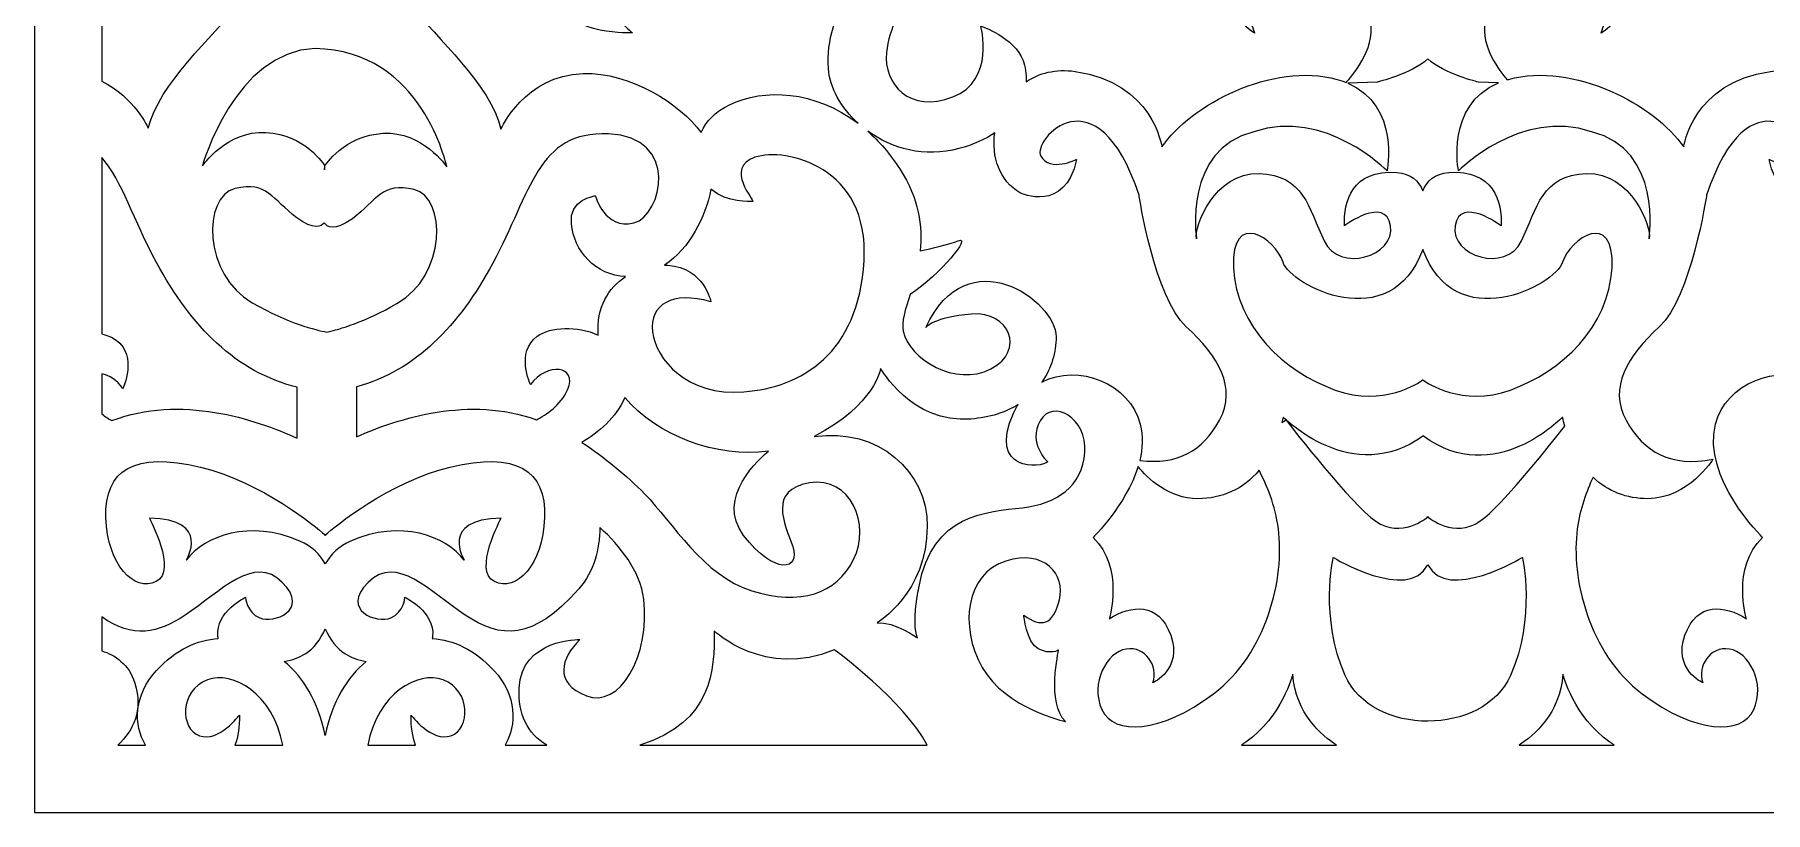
# Model space of a CAD drawing. Header units: centimetres. Extents: x 11.9 to 35.9, y -12.9 to 10.3.
# Drawn here: x 11.9 to 18.74, y -12.94 to -9.87 of the extents above; entities that cross this region are included whole.
import ezdxf

# ---------------------------------------------------------------- set-up
doc = ezdxf.new("R2010")
doc.units = ezdxf.units.CM
doc.header["$MEASUREMENT"] = 0
doc.layers.add('layer 1', color=7, linetype='Continuous')

msp = doc.modelspace()

# ---------------------------------------------------------------- linework, layer by layer
at = {"layer": 'layer 1', "color": 242, "lineweight": 9}
for points, knots in [([(11.89757, 10.312), (11.89757, 10.312), (23.25708, 10.312), (23.25708, 10.312), (23.25708, 10.312), (23.25708, 10.312), (23.25708, -12.93846), (23.25708, -12.93846), (23.25708, -12.93846), (23.25708, -12.93846), (11.89757, -12.93846), (11.89757, -12.93846), (11.89757, -12.93846), (11.89757, -12.93846), (11.89757, 10.312), (11.89757, 10.312)], [0, 0, 0, 0, 0.2, 0.2, 0.2, 0.2, 0.4, 0.4, 0.4, 0.4, 0.6, 0.6, 0.6, 0.6, 1, 1, 1, 1]), ([(12.16329, -10.05001), (12.16329, -10.05001), (12.16329, -9.02921), (12.16329, -9.02921), (12.16329, -9.02921), (12.22733, -9.03766), (12.27875, -8.99304), (12.31296, -8.93254), (12.31296, -8.93254), (12.32061, -8.95996), (12.36172, -9.07146), (12.53703, -9.12888), (12.53703, -9.12888), (12.72886, -9.19166), (12.98832, -9.06254), (13.0463, -8.77359), (13.0463, -8.77359), (13.10427, -9.06254), (13.36379, -9.19166), (13.55556, -9.12888), (13.55556, -9.12888), (13.72142, -9.07456), (13.76724, -8.97185), (13.77815, -8.93769), (13.77815, -8.93769), (13.80425, -8.96109), (13.84024, -8.97486), (13.88634, -8.97864), (13.88634, -8.97864), (14.01539, -8.98931), (14.05288, -8.88651), (14.05288, -8.88651), (14.05288, -8.88651), (13.88214, -8.86172), (13.83222, -8.75542), (13.9363, -8.67746), (13.9363, -8.67746), (14.0404, -8.59954), (14.1736, -8.75188), (14.16532, -8.89008), (14.16532, -8.89008), (14.15696, -9.02825), (14.16532, -9.16289), (14.21938, -9.30821), (14.21938, -9.30821), (14.23445, -9.34857), (14.26079, -9.38787), (14.29627, -9.4251), (14.29627, -9.4251), (14.02983, -9.42045), (13.93528, -9.59837), (13.97368, -9.73235), (13.97368, -9.73235), (14.01361, -9.87166), (14.26113, -9.85807), (14.26113, -9.85807), (14.26113, -9.85807), (14.26113, -9.85807), (14.13739, -9.77649), (14.18932, -9.65419), (14.18932, -9.65419), (14.23325, -9.55067), (14.3942, -9.53958), (14.44281, -9.53865), (14.44281, -9.53865), (14.5221, -9.5858), (14.61657, -9.62586), (14.71897, -9.6554), (14.71897, -9.6554), (14.8513, -9.6936), (14.98257, -9.70902), (15.10471, -9.70701), (15.10471, -9.70701), (15.06936, -9.77767), (15.02631, -9.8889), (15.03487, -9.99918), (15.03487, -9.99918), (15.04067, -10.07446), (15.08446, -10.15377), (15.15247, -10.21596), (15.15247, -10.21596), (14.98029, -10.0857), (14.78077, -10.07667), (14.6448, -10.14275), (14.6448, -10.14275), (14.58593, -10.17138), (14.5506, -10.21035), (14.53181, -10.25191), (14.53181, -10.25191), (14.4483, -10.13983), (14.254, -10.0134), (14.06536, -10.01923), (14.06536, -10.01923), (13.83637, -10.02634), (13.74061, -10.23893), (13.74061, -10.23893), (13.74061, -10.23893), (13.69901, -10.06178), (13.48669, -9.88107), (13.38258, -9.74641), (13.38258, -9.74641), (13.27849, -9.61178), (13.34094, -9.44523), (13.52832, -9.38141), (13.52832, -9.38141), (13.71566, -9.31764), (13.77396, -9.56213), (13.6782, -9.60471), (13.6782, -9.60471), (13.58248, -9.64721), (13.52832, -9.59049), (13.52832, -9.59049), (13.52832, -9.59049), (13.52832, -9.59049), (13.52416, -9.72163), (13.63239, -9.75704), (13.63239, -9.75704), (13.74061, -9.79248), (13.9363, -9.7783), (13.90716, -9.47002), (13.90716, -9.47002), (13.878, -9.16174), (13.52416, -9.17241), (13.30763, -9.2539), (13.30763, -9.2539), (13.09114, -9.33538), (13.08698, -9.69683), (13.08698, -9.72515), (13.08698, -9.72515), (13.08698, -9.73392), (13.08017, -9.73897), (13.07079, -9.74177), (13.07079, -9.74177), (13.07079, -9.74177), (13.07146, -9.73947), (13.07146, -9.73947), (13.07146, -9.73947), (13.07146, -9.73947), (13.00067, -9.75012), (13.00067, -9.72174), (13.00067, -9.72174), (13.00067, -9.69343), (12.99652, -9.332), (12.78003, -9.2505), (12.78003, -9.2505), (12.56356, -9.169), (12.20966, -9.15834), (12.1805, -9.46663), (12.1805, -9.46663), (12.15136, -9.7749), (12.34703, -9.78907), (12.45529, -9.75362), (12.45529, -9.75362), (12.56356, -9.71821), (12.55936, -9.58712), (12.55936, -9.58712), (12.55936, -9.58712), (12.55936, -9.58712), (12.50525, -9.64381), (12.4095, -9.60128), (12.4095, -9.60128), (12.31376, -9.55877), (12.37206, -9.31428), (12.55936, -9.37807), (12.55936, -9.37807), (12.74673, -9.44183), (12.80916, -9.60836), (12.70509, -9.74301), (12.70509, -9.74301), (12.60102, -9.8777), (12.38867, -10.05837), (12.34703, -10.23555), (12.34703, -10.23555), (12.34703, -10.23555), (12.29133, -10.11185), (12.16329, -10.05001)], [0, 0, 0, 0, 0.0222222, 0.0222222, 0.0222222, 0.0222222, 0.0444444, 0.0444444, 0.0444444, 0.0444444, 0.0666667, 0.0666667, 0.0666667, 0.0666667, 0.0888889, 0.0888889, 0.0888889, 0.0888889, 0.1111111, 0.1111111, 0.1111111, 0.1111111, 0.1333333, 0.1333333, 0.1333333, 0.1333333, 0.1555556, 0.1555556, 0.1555556, 0.1555556, 0.1777778, 0.1777778, 0.1777778, 0.1777778, 0.2, 0.2, 0.2, 0.2, 0.2222222, 0.2222222, 0.2222222, 0.2222222, 0.2444444, 0.2444444, 0.2444444, 0.2444444, 0.2666667, 0.2666667, 0.2666667, 0.2666667, 0.2888889, 0.2888889, 0.2888889, 0.2888889, 0.3111111, 0.3111111, 0.3111111, 0.3111111, 0.3333333, 0.3333333, 0.3333333, 0.3333333, 0.3555556, 0.3555556, 0.3555556, 0.3555556, 0.3777778, 0.3777778, 0.3777778, 0.3777778, 0.4, 0.4, 0.4, 0.4, 0.4222222, 0.4222222, 0.4222222, 0.4222222, 0.4444444, 0.4444444, 0.4444444, 0.4444444, 0.4666667, 0.4666667, 0.4666667, 0.4666667, 0.4888889, 0.4888889, 0.4888889, 0.4888889, 0.5111111, 0.5111111, 0.5111111, 0.5111111, 0.5333333, 0.5333333, 0.5333333, 0.5333333, 0.5555556, 0.5555556, 0.5555556, 0.5555556, 0.5777778, 0.5777778, 0.5777778, 0.5777778, 0.6, 0.6, 0.6, 0.6, 0.6222222, 0.6222222, 0.6222222, 0.6222222, 0.6444444, 0.6444444, 0.6444444, 0.6444444, 0.6666667, 0.6666667, 0.6666667, 0.6666667, 0.6888889, 0.6888889, 0.6888889, 0.6888889, 0.7111111, 0.7111111, 0.7111111, 0.7111111, 0.7333333, 0.7333333, 0.7333333, 0.7333333, 0.7555556, 0.7555556, 0.7555556, 0.7555556, 0.7777778, 0.7777778, 0.7777778, 0.7777778, 0.8, 0.8, 0.8, 0.8, 0.8222222, 0.8222222, 0.8222222, 0.8222222, 0.8444444, 0.8444444, 0.8444444, 0.8444444, 0.8666667, 0.8666667, 0.8666667, 0.8666667, 0.8888889, 0.8888889, 0.8888889, 0.8888889, 0.9111111, 0.9111111, 0.9111111, 0.9111111, 0.9333333, 0.9333333, 0.9333333, 0.9333333, 0.9555556, 0.9555556, 0.9555556, 0.9555556, 1, 1, 1, 1]), ([(15.81668, -10.05203), (15.81838, -10.02025), (15.81341, -9.99112), (15.80483, -9.96801), (15.80483, -9.96801), (15.77099, -9.87677), (15.63704, -9.83091), (15.63704, -9.83091), (15.63704, -9.83091), (15.63704, -9.83091), (15.69687, -10.04688), (15.52685, -10.11206), (15.52685, -10.11206), (15.35686, -10.17729), (15.25166, -10.06199), (15.26459, -9.93652), (15.26459, -9.93652), (15.27438, -9.84152), (15.33006, -9.73914), (15.36634, -9.67419), (15.36634, -9.67419), (15.37541, -9.67196), (15.38436, -9.66963), (15.39321, -9.66719), (15.39321, -9.66719), (15.51603, -9.63331), (15.63005, -9.56223), (15.69375, -9.51753), (15.69375, -9.51753), (15.80543, -9.48152), (15.93525, -9.3876), (15.94792, -9.31929), (15.94792, -9.31929), (15.94792, -9.31929), (16.07049, -9.67759), (16.29962, -9.78639), (16.29962, -9.78639), (16.40919, -9.83849), (16.53336, -9.81581), (16.64597, -9.75072), (16.64597, -9.75072), (16.64711, -9.78955), (16.66743, -9.82771), (16.71984, -9.86039), (16.71984, -9.86039), (16.71984, -9.86039), (16.65931, -9.73159), (16.77531, -9.68007), (16.77531, -9.68007), (16.89134, -9.62856), (17.15872, -9.69725), (17.17888, -9.81744), (17.17888, -9.81744), (17.19706, -9.9259), (17.10031, -10.03431), (17.08121, -10.05448), (17.08121, -10.05448), (17.07015, -10.05006), (17.05839, -10.04612), (17.04587, -10.04268), (17.04587, -10.04268), (16.7889, -9.97228), (16.46663, -10.14275), (16.35339, -10.30961), (16.35339, -10.30961), (16.35339, -10.30961), (16.31853, -10.05389), (16.01085, -10.01094), (16.01085, -10.01094), (15.93321, -10.00012), (15.86781, -10.01774), (15.81668, -10.05203)], [0, 0, 0, 0, 0.0526316, 0.0526316, 0.0526316, 0.0526316, 0.1052632, 0.1052632, 0.1052632, 0.1052632, 0.1578947, 0.1578947, 0.1578947, 0.1578947, 0.2105263, 0.2105263, 0.2105263, 0.2105263, 0.2631579, 0.2631579, 0.2631579, 0.2631579, 0.3157895, 0.3157895, 0.3157895, 0.3157895, 0.3684211, 0.3684211, 0.3684211, 0.3684211, 0.4210526, 0.4210526, 0.4210526, 0.4210526, 0.4736842, 0.4736842, 0.4736842, 0.4736842, 0.5263158, 0.5263158, 0.5263158, 0.5263158, 0.5789474, 0.5789474, 0.5789474, 0.5789474, 0.6315789, 0.6315789, 0.6315789, 0.6315789, 0.6842105, 0.6842105, 0.6842105, 0.6842105, 0.7368421, 0.7368421, 0.7368421, 0.7368421, 0.7894737, 0.7894737, 0.7894737, 0.7894737, 0.8421053, 0.8421053, 0.8421053, 0.8421053, 0.8947368, 0.8947368, 0.8947368, 0.8947368, 1, 1, 1, 1]), ([(17.71829, -10.04415), (17.68783, -10.00935), (17.61393, -9.91342), (17.63004, -9.81744), (17.63004, -9.81744), (17.65022, -9.69725), (17.91753, -9.62856), (18.03355, -9.68007), (18.03355, -9.68007), (18.14959, -9.73159), (18.08904, -9.86039), (18.08904, -9.86039), (18.08904, -9.86039), (18.14148, -9.82771), (18.1618, -9.78955), (18.16294, -9.75072), (18.16294, -9.75072), (18.27551, -9.81581), (18.3997, -9.83849), (18.50928, -9.78639), (18.50928, -9.78639), (18.73841, -9.67759), (18.86096, -9.31929), (18.86096, -9.31929), (18.86096, -9.31929), (18.87359, -9.3876), (19.00346, -9.48152), (19.11514, -9.51753), (19.11514, -9.51753), (19.1788, -9.56223), (19.29291, -9.63331), (19.41567, -9.66719), (19.41567, -9.66719), (19.42455, -9.66963), (19.43346, -9.67196), (19.44257, -9.67419), (19.44257, -9.67419), (19.4788, -9.73914), (19.53454, -9.84152), (19.5443, -9.93652), (19.5443, -9.93652), (19.55724, -10.06199), (19.45205, -10.17729), (19.28202, -10.11206), (19.28202, -10.11206), (19.11199, -10.04688), (19.17188, -9.83091), (19.17188, -9.83091), (19.17188, -9.83091), (19.17188, -9.83091), (19.03788, -9.87677), (19.00407, -9.96801), (19.00407, -9.96801), (18.99216, -10.00009), (18.98723, -10.04375), (18.99739, -10.09001), (18.99739, -10.09001), (18.94229, -10.03203), (18.86102, -9.99664), (18.75835, -10.01094), (18.75835, -10.01094), (18.45067, -10.05389), (18.41582, -10.30961), (18.41582, -10.30961), (18.41582, -10.30961), (18.30256, -10.14275), (17.98027, -9.97228), (17.72333, -10.04268), (17.72333, -10.04268), (17.72162, -10.04315), (17.71997, -10.04366), (17.71829, -10.04415)], [0, 0, 0, 0, 0.0526316, 0.0526316, 0.0526316, 0.0526316, 0.1052632, 0.1052632, 0.1052632, 0.1052632, 0.1578947, 0.1578947, 0.1578947, 0.1578947, 0.2105263, 0.2105263, 0.2105263, 0.2105263, 0.2631579, 0.2631579, 0.2631579, 0.2631579, 0.3157895, 0.3157895, 0.3157895, 0.3157895, 0.3684211, 0.3684211, 0.3684211, 0.3684211, 0.4210526, 0.4210526, 0.4210526, 0.4210526, 0.4736842, 0.4736842, 0.4736842, 0.4736842, 0.5263158, 0.5263158, 0.5263158, 0.5263158, 0.5789474, 0.5789474, 0.5789474, 0.5789474, 0.6315789, 0.6315789, 0.6315789, 0.6315789, 0.6842105, 0.6842105, 0.6842105, 0.6842105, 0.7368421, 0.7368421, 0.7368421, 0.7368421, 0.7894737, 0.7894737, 0.7894737, 0.7894737, 0.8421053, 0.8421053, 0.8421053, 0.8421053, 0.8947368, 0.8947368, 0.8947368, 0.8947368, 1, 1, 1, 1]), ([(13.04387, -10.40037), (13.04387, -10.40037), (13.04329, -10.38146), (13.04329, -10.38146), (13.04329, -10.38146), (13.04329, -10.38146), (12.96734, -10.26051), (12.81205, -10.25209), (12.81205, -10.25209), (12.6568, -10.24365), (12.56097, -10.38423), (12.56097, -10.38423), (12.56097, -10.38423), (12.56097, -10.38423), (12.68727, -9.93184), (13.00636, -9.92044), (13.00636, -9.92044), (13.00636, -9.92044), (13.00636, -9.92059), (13.00636, -9.92059), (13.00636, -9.92059), (13.43025, -9.92657), (13.52671, -10.38764), (13.52671, -10.38764), (13.52671, -10.38764), (13.52671, -10.38764), (13.43094, -10.24709), (13.27562, -10.25549), (13.27562, -10.25549), (13.12035, -10.26395), (13.04436, -10.38485), (13.04436, -10.38485), (13.04436, -10.38485), (13.04436, -10.38485), (13.04387, -10.40037), (13.04387, -10.40037)], [0, 0, 0, 0, 0.1, 0.1, 0.1, 0.1, 0.2, 0.2, 0.2, 0.2, 0.3, 0.3, 0.3, 0.3, 0.4, 0.4, 0.4, 0.4, 0.5, 0.5, 0.5, 0.5, 0.6, 0.6, 0.6, 0.6, 0.7, 0.7, 0.7, 0.7, 0.8, 0.8, 0.8, 0.8, 1, 1, 1, 1]), ([(17.08844, -10.05749), (17.08844, -10.05749), (17.20408, -10.05356), (17.20408, -10.05356), (17.20408, -10.05356), (17.20408, -10.05356), (17.34171, -10.02049), (17.40443, -9.96194), (17.40443, -9.96194), (17.46721, -10.02049), (17.6048, -10.05356), (17.6048, -10.05356), (17.6048, -10.05356), (17.6048, -10.05356), (17.68375, -10.05625), (17.68375, -10.05625), (17.68375, -10.05625), (17.47279, -10.14428), (17.5258, -10.40401), (17.5258, -10.40401), (17.5258, -10.40401), (17.5258, -10.40401), (17.76954, -10.15493), (18.05198, -10.24937), (18.05198, -10.24937), (18.33447, -10.3204), (18.27922, -10.6703), (18.27918, -10.67208), (18.27918, -10.67208), (18.28922, -10.62491), (18.20853, -10.41023), (18.03197, -10.41451), (18.03197, -10.41451), (17.85543, -10.41879), (17.83524, -10.55191), (17.7747, -10.68067), (17.7747, -10.68067), (17.7142, -10.8095), (17.49227, -10.74084), (17.51243, -10.62059), (17.51243, -10.62059), (17.53261, -10.50039), (17.69402, -10.62059), (17.69402, -10.62059), (17.69402, -10.62059), (17.69909, -10.52613), (17.66376, -10.39733), (17.4872, -10.41023), (17.4872, -10.41023), (17.43247, -10.41423), (17.40139, -10.44378), (17.3846, -10.48262), (17.3846, -10.48262), (17.36774, -10.44378), (17.33672, -10.41423), (17.28198, -10.41023), (17.28198, -10.41023), (17.10545, -10.39733), (17.0701, -10.52613), (17.07517, -10.62059), (17.07517, -10.62059), (17.07517, -10.62059), (17.2366, -10.50039), (17.25678, -10.62059), (17.25678, -10.62059), (17.27697, -10.74084), (17.055, -10.8095), (16.99444, -10.68067), (16.99444, -10.68067), (16.93394, -10.55191), (16.91376, -10.41879), (16.73719, -10.41451), (16.73719, -10.41451), (16.56064, -10.41023), (16.47992, -10.62491), (16.49003, -10.67208), (16.49003, -10.67208), (16.48995, -10.6703), (16.43473, -10.3204), (16.71717, -10.24937), (16.71717, -10.24937), (16.99967, -10.15493), (17.24332, -10.40401), (17.24332, -10.40401), (17.24332, -10.40401), (17.24332, -10.40401), (17.29592, -10.14671), (17.08844, -10.05749)], [0, 0, 0, 0, 0.0434783, 0.0434783, 0.0434783, 0.0434783, 0.0869565, 0.0869565, 0.0869565, 0.0869565, 0.1304348, 0.1304348, 0.1304348, 0.1304348, 0.173913, 0.173913, 0.173913, 0.173913, 0.2173913, 0.2173913, 0.2173913, 0.2173913, 0.2608696, 0.2608696, 0.2608696, 0.2608696, 0.3043478, 0.3043478, 0.3043478, 0.3043478, 0.3478261, 0.3478261, 0.3478261, 0.3478261, 0.3913043, 0.3913043, 0.3913043, 0.3913043, 0.4347826, 0.4347826, 0.4347826, 0.4347826, 0.4782609, 0.4782609, 0.4782609, 0.4782609, 0.5217391, 0.5217391, 0.5217391, 0.5217391, 0.5652174, 0.5652174, 0.5652174, 0.5652174, 0.6086957, 0.6086957, 0.6086957, 0.6086957, 0.6521739, 0.6521739, 0.6521739, 0.6521739, 0.6956522, 0.6956522, 0.6956522, 0.6956522, 0.7391304, 0.7391304, 0.7391304, 0.7391304, 0.7826087, 0.7826087, 0.7826087, 0.7826087, 0.826087, 0.826087, 0.826087, 0.826087, 0.8695652, 0.8695652, 0.8695652, 0.8695652, 0.9130435, 0.9130435, 0.9130435, 0.9130435, 1, 1, 1, 1]), ([(15.19036, -10.24698), (15.28537, -10.31631), (15.41444, -10.35313), (15.55099, -10.31605), (15.55099, -10.31605), (15.6094, -10.3002), (15.65604, -10.27885), (15.6929, -10.25424), (15.6929, -10.25424), (15.67926, -10.34757), (15.71001, -10.44303), (15.79395, -10.49183), (15.79395, -10.49183), (15.79395, -10.49183), (15.97046, -10.57335), (16.01588, -10.35874), (16.01588, -10.35874), (16.01588, -10.35874), (15.90997, -10.41023), (15.87465, -10.34586), (15.87465, -10.34586), (15.83933, -10.28147), (16.09659, -9.99811), (16.26304, -10.50039), (16.26304, -10.50039), (16.26304, -10.50039), (16.32358, -10.90392), (16.44967, -11.01983), (16.44967, -11.01983), (16.57581, -11.13576), (16.65144, -11.26028), (16.58083, -11.38907), (16.58083, -11.38907), (16.51427, -11.51051), (16.41627, -11.567), (16.26577, -11.54789), (16.26577, -11.54789), (16.2772, -11.50095), (16.27985, -11.45224), (16.26771, -11.40468), (16.26771, -11.40468), (16.22664, -11.24326), (16.0224, -11.1636), (15.87908, -11.23843), (15.87908, -11.23843), (15.91715, -11.18353), (15.93502, -11.11983), (15.93502, -11.05965), (15.93502, -11.05965), (15.93502, -10.91622), (15.58484, -10.66601), (15.41966, -11.02308), (15.41966, -11.02308), (15.41966, -11.02308), (15.45271, -10.98094), (15.60134, -10.96966), (15.60134, -10.96966), (15.75004, -10.95842), (15.81611, -11.11304), (15.67734, -11.18614), (15.67734, -11.18614), (15.53857, -11.25926), (15.35357, -11.14681), (15.33047, -11.03713), (15.33047, -11.03713), (15.32294, -11.0014), (15.33922, -10.9522), (15.35803, -10.89196), (15.35803, -10.89196), (15.47866, -10.81271), (15.60326, -10.65931), (15.54853, -10.68007), (15.54853, -10.68007), (15.51208, -10.69384), (15.4445, -10.70974), (15.39776, -10.71997), (15.39776, -10.71997), (15.40778, -10.62457), (15.39451, -10.51513), (15.31726, -10.39611), (15.31726, -10.39611), (15.27866, -10.33663), (15.23577, -10.28724), (15.19036, -10.24698)], [0, 0, 0, 0, 0.0454545, 0.0454545, 0.0454545, 0.0454545, 0.0909091, 0.0909091, 0.0909091, 0.0909091, 0.1363636, 0.1363636, 0.1363636, 0.1363636, 0.1818182, 0.1818182, 0.1818182, 0.1818182, 0.2272727, 0.2272727, 0.2272727, 0.2272727, 0.2727273, 0.2727273, 0.2727273, 0.2727273, 0.3181818, 0.3181818, 0.3181818, 0.3181818, 0.3636364, 0.3636364, 0.3636364, 0.3636364, 0.4090909, 0.4090909, 0.4090909, 0.4090909, 0.4545455, 0.4545455, 0.4545455, 0.4545455, 0.5, 0.5, 0.5, 0.5, 0.5454545, 0.5454545, 0.5454545, 0.5454545, 0.5909091, 0.5909091, 0.5909091, 0.5909091, 0.6363636, 0.6363636, 0.6363636, 0.6363636, 0.6818182, 0.6818182, 0.6818182, 0.6818182, 0.7272727, 0.7272727, 0.7272727, 0.7272727, 0.7727273, 0.7727273, 0.7727273, 0.7727273, 0.8181818, 0.8181818, 0.8181818, 0.8181818, 0.8636364, 0.8636364, 0.8636364, 0.8636364, 0.9090909, 0.9090909, 0.9090909, 0.9090909, 1, 1, 1, 1]), ([(19.06789, -10.21523), (19.10924, -10.25617), (19.17036, -10.29229), (19.25791, -10.31605), (19.25791, -10.31605), (19.39449, -10.35314), (19.52358, -10.31631), (19.61857, -10.24695), (19.61857, -10.24695), (19.57314, -10.2872), (19.53023, -10.33662), (19.49163, -10.39611), (19.49163, -10.39611), (19.41437, -10.51513), (19.40106, -10.62457), (19.41114, -10.71997), (19.41114, -10.71997), (19.3644, -10.70974), (19.29682, -10.69384), (19.26037, -10.68007), (19.26037, -10.68007), (19.20563, -10.65931), (19.33022, -10.81271), (19.45087, -10.89196), (19.45087, -10.89196), (19.46968, -10.9522), (19.48597, -11.0014), (19.47847, -11.03713), (19.47847, -11.03713), (19.45529, -11.14681), (19.2703, -11.25926), (19.13152, -11.18614), (19.13152, -11.18614), (18.99281, -11.11304), (19.05885, -10.95842), (19.20752, -10.96966), (19.20752, -10.96966), (19.35619, -10.98094), (19.38919, -11.02308), (19.38919, -11.02308), (19.38919, -11.02308), (19.22404, -10.66601), (18.87385, -10.91622), (18.87385, -11.05965), (18.87385, -11.05965), (18.87385, -11.11983), (18.89172, -11.18353), (18.92984, -11.23843), (18.92984, -11.23843), (18.78648, -11.1636), (18.58228, -11.24326), (18.54115, -11.40468), (18.54115, -11.40468), (18.48703, -11.61728), (18.72775, -11.85233), (18.72775, -11.85233), (18.72775, -11.85233), (18.60306, -11.97207), (18.66382, -12.17345), (18.66382, -12.17345), (18.66382, -12.17345), (18.5775, -12.11903), (18.46883, -12.10541), (18.42086, -12.23873), (18.42086, -12.23873), (18.3729, -12.37207), (18.49118, -12.42649), (18.49118, -12.42649), (18.49118, -12.42649), (18.46883, -12.35845), (18.51994, -12.28225), (18.59667, -12.29313), (18.59667, -12.29313), (18.67343, -12.30401), (18.74054, -12.42919), (18.69258, -12.53263), (18.69258, -12.53263), (18.64463, -12.63595), (18.46238, -12.62782), (18.25138, -12.47002), (18.25138, -12.47002), (18.04039, -12.3122), (17.96912, -12.01088), (17.99527, -11.81817), (17.99527, -11.81817), (18.00597, -11.73906), (18.03133, -11.66934), (18.05757, -11.61458), (18.05757, -11.61458), (18.11685, -11.67156), (18.19137, -11.69911), (18.27403, -11.69911), (18.27403, -11.69911), (18.43386, -11.69911), (18.53138, -11.5436), (18.53138, -11.5436), (18.53138, -11.5436), (18.36491, -11.57369), (18.259, -11.51782), (18.18837, -11.38907), (18.18837, -11.38907), (18.11775, -11.26028), (18.19341, -11.13576), (18.3195, -11.01983), (18.3195, -11.01983), (18.44561, -10.90392), (18.50613, -10.50039), (18.50613, -10.50039), (18.50613, -10.50039), (18.6726, -9.99811), (18.92984, -10.28147), (18.89454, -10.34586), (18.89454, -10.34586), (18.85921, -10.41023), (18.75334, -10.35874), (18.75334, -10.35874), (18.75334, -10.35874), (18.79869, -10.57335), (18.97527, -10.49183), (18.97527, -10.49183), (18.97527, -10.49183), (19.07096, -10.43618), (19.09745, -10.31988), (19.06789, -10.21523)], [0, 0, 0, 0, 0.03125, 0.03125, 0.03125, 0.03125, 0.0625, 0.0625, 0.0625, 0.0625, 0.09375, 0.09375, 0.09375, 0.09375, 0.125, 0.125, 0.125, 0.125, 0.15625, 0.15625, 0.15625, 0.15625, 0.1875, 0.1875, 0.1875, 0.1875, 0.21875, 0.21875, 0.21875, 0.21875, 0.25, 0.25, 0.25, 0.25, 0.28125, 0.28125, 0.28125, 0.28125, 0.3125, 0.3125, 0.3125, 0.3125, 0.34375, 0.34375, 0.34375, 0.34375, 0.375, 0.375, 0.375, 0.375, 0.40625, 0.40625, 0.40625, 0.40625, 0.4375, 0.4375, 0.4375, 0.4375, 0.46875, 0.46875, 0.46875, 0.46875, 0.5, 0.5, 0.5, 0.5, 0.53125, 0.53125, 0.53125, 0.53125, 0.5625, 0.5625, 0.5625, 0.5625, 0.59375, 0.59375, 0.59375, 0.59375, 0.625, 0.625, 0.625, 0.625, 0.65625, 0.65625, 0.65625, 0.65625, 0.6875, 0.6875, 0.6875, 0.6875, 0.71875, 0.71875, 0.71875, 0.71875, 0.75, 0.75, 0.75, 0.75, 0.78125, 0.78125, 0.78125, 0.78125, 0.8125, 0.8125, 0.8125, 0.8125, 0.84375, 0.84375, 0.84375, 0.84375, 0.875, 0.875, 0.875, 0.875, 0.90625, 0.90625, 0.90625, 0.90625, 0.9375, 0.9375, 0.9375, 0.9375, 1, 1, 1, 1]), ([(14.23325, -10.82176), (14.16663, -10.86593), (14.11706, -10.94232), (14.12539, -11.05268), (14.12539, -11.05268), (14.04201, -11.01503), (13.93637, -11.01928), (13.88441, -11.05741), (13.88441, -11.05741), (13.79765, -11.12106), (13.85747, -11.24834), (13.85747, -11.24834), (13.85747, -11.24834), (13.92332, -11.15926), (14.04595, -11.17194), (14.00408, -11.26871), (14.00408, -11.26871), (13.97752, -11.33009), (13.91966, -11.36792), (13.88089, -11.38736), (13.88089, -11.38736), (13.61784, -11.29158), (13.33508, -11.38081), (13.17026, -11.45445), (13.17026, -11.45445), (13.17026, -11.45445), (13.17026, -11.25731), (13.17026, -11.25731), (13.17026, -11.25731), (13.4027, -11.19359), (13.57418, -11.01737), (13.70843, -10.76922), (13.70843, -10.76922), (13.86088, -10.4875), (13.88269, -10.24655), (14.16571, -10.25768), (14.16571, -10.25768), (14.44885, -10.26882), (14.37912, -10.58014), (14.26589, -10.60983), (14.26589, -10.60983), (14.15271, -10.63944), (14.11349, -10.50229), (14.11349, -10.50229), (14.11349, -10.50229), (14.11349, -10.50229), (14.00676, -10.51582), (14.01915, -10.61313), (14.01915, -10.61313), (14.02839, -10.71957), (14.11584, -10.81719), (14.23325, -10.82176)], [0, 0, 0, 0, 0.0714286, 0.0714286, 0.0714286, 0.0714286, 0.1428571, 0.1428571, 0.1428571, 0.1428571, 0.2142857, 0.2142857, 0.2142857, 0.2142857, 0.2857143, 0.2857143, 0.2857143, 0.2857143, 0.3571429, 0.3571429, 0.3571429, 0.3571429, 0.4285714, 0.4285714, 0.4285714, 0.4285714, 0.5, 0.5, 0.5, 0.5, 0.5714286, 0.5714286, 0.5714286, 0.5714286, 0.6428571, 0.6428571, 0.6428571, 0.6428571, 0.7142857, 0.7142857, 0.7142857, 0.7142857, 0.7857143, 0.7857143, 0.7857143, 0.7857143, 0.8571429, 0.8571429, 0.8571429, 0.8571429, 1, 1, 1, 1]), ([(14.57054, -10.47617), (14.57062, -10.47621), (14.57071, -10.4763), (14.57075, -10.47641), (14.57075, -10.47641), (14.6361, -10.53198), (14.72755, -10.52453), (14.73624, -10.52453), (14.73624, -10.52453), (14.74495, -10.52453), (14.62305, -10.3911), (14.74495, -10.35036), (14.74495, -10.35036), (14.86688, -10.30961), (15.19786, -10.3874), (15.17612, -10.75806), (15.17612, -10.75806), (15.15434, -11.12873), (14.92788, -11.25846), (14.70141, -11.27698), (14.70141, -11.27698), (14.47494, -11.29556), (14.35301, -11.14725), (14.33996, -11.03978), (14.33996, -11.03978), (14.32691, -10.9323), (14.41832, -10.87669), (14.57075, -10.92114), (14.57075, -10.92114), (14.57075, -10.92114), (14.54464, -10.78775), (14.40091, -10.77661), (14.40091, -10.77661), (14.39627, -10.77624), (14.39156, -10.77605), (14.38675, -10.776), (14.38675, -10.776), (14.4878, -10.71029), (14.54938, -10.58634), (14.57054, -10.47617)], [0, 0, 0, 0, 0.0909091, 0.0909091, 0.0909091, 0.0909091, 0.1818182, 0.1818182, 0.1818182, 0.1818182, 0.2727273, 0.2727273, 0.2727273, 0.2727273, 0.3636364, 0.3636364, 0.3636364, 0.3636364, 0.4545455, 0.4545455, 0.4545455, 0.4545455, 0.5454545, 0.5454545, 0.5454545, 0.5454545, 0.6363636, 0.6363636, 0.6363636, 0.6363636, 0.7272727, 0.7272727, 0.7272727, 0.7272727, 0.8181818, 0.8181818, 0.8181818, 0.8181818, 1, 1, 1, 1]), ([(12.16329, -11.36395), (12.16329, -11.36395), (12.16329, -11.20577), (12.16329, -11.20577), (12.16329, -11.20577), (12.1915, -11.21218), (12.22274, -11.2311), (12.24655, -11.26334), (12.24655, -11.26334), (12.24655, -11.26334), (12.30636, -11.13606), (12.21961, -11.07245), (12.21961, -11.07245), (12.20468, -11.06147), (12.1853, -11.05327), (12.16329, -11.04808), (12.16329, -11.04808), (12.16329, -11.04808), (12.16329, -10.35075), (12.16329, -10.35075), (12.16329, -10.35075), (12.24407, -10.44498), (12.28852, -10.59816), (12.37922, -10.76577), (12.37922, -10.76577), (12.51691, -11.02025), (12.69369, -11.19908), (12.93523, -11.25862), (12.93523, -11.25862), (12.93523, -11.25862), (12.93523, -11.4603), (12.93523, -11.4603), (12.93523, -11.4603), (12.77065, -11.38477), (12.47483, -11.28671), (12.20217, -11.39085), (12.20217, -11.39085), (12.18966, -11.38352), (12.17633, -11.37458), (12.16329, -11.36395)], [0, 0, 0, 0, 0.0909091, 0.0909091, 0.0909091, 0.0909091, 0.1818182, 0.1818182, 0.1818182, 0.1818182, 0.2727273, 0.2727273, 0.2727273, 0.2727273, 0.3636364, 0.3636364, 0.3636364, 0.3636364, 0.4545455, 0.4545455, 0.4545455, 0.4545455, 0.5454545, 0.5454545, 0.5454545, 0.5454545, 0.6363636, 0.6363636, 0.6363636, 0.6363636, 0.7272727, 0.7272727, 0.7272727, 0.7272727, 0.8181818, 0.8181818, 0.8181818, 0.8181818, 1, 1, 1, 1]), ([(13.05267, -11.04067), (13.00849, -11.03311), (12.90377, -11.00782), (12.7581, -10.9252), (12.7581, -10.9252), (12.56212, -10.81395), (12.56097, -10.50516), (12.68981, -10.47425), (12.68981, -10.47425), (12.81863, -10.44332), (12.83517, -10.51636), (12.93433, -10.58949), (12.93433, -10.58949), (13.00158, -10.63915), (13.03078, -10.62396), (13.0426, -10.6091), (13.0426, -10.6091), (13.05256, -10.62462), (13.0809, -10.64637), (13.1534, -10.59289), (13.1534, -10.59289), (13.2525, -10.51978), (13.26902, -10.44669), (13.39786, -10.47763), (13.39786, -10.47763), (13.52671, -10.50854), (13.52554, -10.81738), (13.32957, -10.92858), (13.32957, -10.92858), (13.20075, -11.00165), (13.10393, -11.02986), (13.05267, -11.04067)], [0, 0, 0, 0, 0.1111111, 0.1111111, 0.1111111, 0.1111111, 0.2222222, 0.2222222, 0.2222222, 0.2222222, 0.3333333, 0.3333333, 0.3333333, 0.3333333, 0.4444444, 0.4444444, 0.4444444, 0.4444444, 0.5555556, 0.5555556, 0.5555556, 0.5555556, 0.6666667, 0.6666667, 0.6666667, 0.6666667, 0.7777778, 0.7777778, 0.7777778, 0.7777778, 1, 1, 1, 1]), ([(17.38527, -11.23003), (17.38527, -11.23003), (17.38397, -11.23001), (17.38397, -11.23001), (17.38397, -11.23001), (17.36958, -11.24065), (17.23056, -11.33814), (17.03862, -11.26986), (17.03862, -11.26986), (16.83582, -11.19771), (16.64777, -11.01881), (16.63673, -10.78659), (16.63673, -10.78659), (16.62567, -10.55434), (16.80266, -10.67048), (16.83213, -10.76463), (16.83213, -10.76463), (16.86133, -10.85767), (17.25799, -11.06107), (17.38461, -10.71402), (17.38461, -10.71402), (17.51119, -11.06107), (17.9079, -10.85767), (17.93704, -10.76463), (17.93704, -10.76463), (17.96655, -10.67048), (18.14351, -10.55434), (18.13247, -10.78659), (18.13247, -10.78659), (18.1214, -11.01881), (17.93335, -11.19771), (17.73059, -11.26986), (17.73059, -11.26986), (17.53881, -11.33811), (17.39987, -11.2409), (17.38527, -11.23003)], [0, 0, 0, 0, 0.1, 0.1, 0.1, 0.1, 0.2, 0.2, 0.2, 0.2, 0.3, 0.3, 0.3, 0.3, 0.4, 0.4, 0.4, 0.4, 0.5, 0.5, 0.5, 0.5, 0.6, 0.6, 0.6, 0.6, 0.7, 0.7, 0.7, 0.7, 0.8, 0.8, 0.8, 0.8, 1, 1, 1, 1]), ([(15.78477, -11.32738), (15.77872, -11.33715), (15.77316, -11.34758), (15.76817, -11.35864), (15.76817, -11.35864), (15.65991, -11.59601), (15.88054, -11.57829), (15.90137, -11.55352), (15.90137, -11.55352), (15.90137, -11.55352), (15.82198, -11.47919), (15.8724, -11.39122), (15.8724, -11.39122), (15.92284, -11.3032), (16.05905, -11.38047), (16.04895, -11.5157), (16.04895, -11.5157), (16.03888, -11.65093), (15.93798, -11.71962), (15.80179, -11.73463), (15.80179, -11.73463), (15.6656, -11.74967), (15.44341, -11.75902), (15.39348, -12.04601), (15.39348, -12.04601), (15.39348, -12.04601), (15.36182, -12.18702), (15.38735, -12.24959), (15.38735, -12.24959), (15.38735, -12.24959), (15.29787, -12.18429), (15.22751, -12.18976), (15.22751, -12.18976), (15.22751, -12.18976), (15.42576, -12.07096), (15.42576, -11.80787), (15.42576, -11.80787), (15.42576, -11.59241), (15.23478, -11.4175), (14.97851, -11.45328), (14.97851, -11.45328), (15.22148, -11.32723), (15.24145, -11.18435), (15.24145, -11.18435), (15.24145, -11.18435), (15.24145, -11.18435), (15.3634, -11.403), (15.59855, -11.38445), (15.59855, -11.38445), (15.67405, -11.37854), (15.73576, -11.35769), (15.78477, -11.32738)], [0, 0, 0, 0, 0.0714286, 0.0714286, 0.0714286, 0.0714286, 0.1428571, 0.1428571, 0.1428571, 0.1428571, 0.2142857, 0.2142857, 0.2142857, 0.2142857, 0.2857143, 0.2857143, 0.2857143, 0.2857143, 0.3571429, 0.3571429, 0.3571429, 0.3571429, 0.4285714, 0.4285714, 0.4285714, 0.4285714, 0.5, 0.5, 0.5, 0.5, 0.5714286, 0.5714286, 0.5714286, 0.5714286, 0.6428571, 0.6428571, 0.6428571, 0.6428571, 0.7142857, 0.7142857, 0.7142857, 0.7142857, 0.7857143, 0.7857143, 0.7857143, 0.7857143, 0.8571429, 0.8571429, 0.8571429, 0.8571429, 1, 1, 1, 1]), ([(14.23009, -11.29898), (14.36027, -11.45215), (14.59309, -11.53827), (14.7977, -11.51192), (14.7977, -11.51192), (14.77159, -11.53335), (14.58535, -11.69445), (14.69995, -11.84405), (14.69995, -11.84405), (14.82305, -12.00466), (14.92702, -11.98138), (14.89418, -11.88824), (14.89418, -11.88824), (14.86133, -11.79514), (14.79571, -11.66479), (14.95986, -11.63687), (14.95986, -11.63687), (15.12395, -11.60893), (15.20324, -11.80212), (15.13484, -11.93949), (15.13484, -11.93949), (15.0665, -12.07684), (14.92351, -12.12209), (14.73189, -12.0628), (14.73189, -12.0628), (14.5403, -12.00349), (14.41832, -11.79221), (14.30948, -11.68103), (14.30948, -11.68103), (14.23731, -11.60734), (14.14989, -11.53532), (14.06108, -11.47676), (14.06108, -11.47676), (14.12346, -11.4391), (14.19915, -11.37785), (14.23009, -11.29898)], [0, 0, 0, 0, 0.1, 0.1, 0.1, 0.1, 0.2, 0.2, 0.2, 0.2, 0.3, 0.3, 0.3, 0.3, 0.4, 0.4, 0.4, 0.4, 0.5, 0.5, 0.5, 0.5, 0.6, 0.6, 0.6, 0.6, 0.7, 0.7, 0.7, 0.7, 0.8, 0.8, 0.8, 0.8, 1, 1, 1, 1]), ([(16.82703, -11.39823), (16.82887, -11.39113), (16.83055, -11.38394), (16.83213, -11.37658), (16.83213, -11.37658), (16.83213, -11.37658), (17.1077, -11.65619), (17.38762, -11.45027), (17.38762, -11.45027), (17.38762, -11.45027), (17.38766, -11.45189), (17.38766, -11.45189), (17.38766, -11.45189), (17.66789, -11.65898), (17.93704, -11.37658), (17.93704, -11.37658), (17.93704, -11.37658), (17.93975, -11.38892), (17.94269, -11.40085), (17.94587, -11.41246), (17.94587, -11.41246), (17.88991, -11.48404), (17.72276, -11.69424), (17.62943, -11.77369), (17.62943, -11.77369), (17.52706, -11.86081), (17.42465, -11.78734), (17.40599, -11.77247), (17.40599, -11.77247), (17.40599, -11.77247), (17.40592, -11.76996), (17.40592, -11.76996), (17.40592, -11.76996), (17.40592, -11.76996), (17.40539, -11.77043), (17.40443, -11.77123), (17.40443, -11.77123), (17.40348, -11.77043), (17.40296, -11.76996), (17.40296, -11.76996), (17.40296, -11.76996), (17.40296, -11.76996), (17.40293, -11.77247), (17.40293, -11.77247), (17.40293, -11.77247), (17.38426, -11.78733), (17.28187, -11.86084), (17.17944, -11.77369), (17.17944, -11.77369), (17.06624, -11.67728), (16.84413, -11.3882), (16.84413, -11.3882), (16.84413, -11.3882), (16.84413, -11.3882), (16.82703, -11.39823), (16.82703, -11.39823)], [0, 0, 0, 0, 0.0666667, 0.0666667, 0.0666667, 0.0666667, 0.1333333, 0.1333333, 0.1333333, 0.1333333, 0.2, 0.2, 0.2, 0.2, 0.2666667, 0.2666667, 0.2666667, 0.2666667, 0.3333333, 0.3333333, 0.3333333, 0.3333333, 0.4, 0.4, 0.4, 0.4, 0.4666667, 0.4666667, 0.4666667, 0.4666667, 0.5333333, 0.5333333, 0.5333333, 0.5333333, 0.6, 0.6, 0.6, 0.6, 0.6666667, 0.6666667, 0.6666667, 0.6666667, 0.7333333, 0.7333333, 0.7333333, 0.7333333, 0.8, 0.8, 0.8, 0.8, 0.8666667, 0.8666667, 0.8666667, 0.8666667, 1, 1, 1, 1]), ([(13.0463, -11.95685), (13.06702, -11.91927), (13.09958, -11.88732), (13.14679, -11.8666), (13.14679, -11.8666), (13.34498, -11.77941), (13.52341, -11.84689), (13.59608, -11.94251), (13.59608, -11.94251), (13.59608, -11.94251), (13.49365, -11.77941), (13.74143, -11.77663), (13.74143, -11.77663), (13.74143, -11.77663), (13.6291, -11.98465), (13.71502, -12.02681), (13.71502, -12.02681), (13.80087, -12.069), (13.90661, -11.96216), (13.91322, -11.77381), (13.91322, -11.77381), (13.91985, -11.58541), (13.80087, -11.51233), (13.53991, -11.5742), (13.53991, -11.5742), (13.29907, -11.63127), (13.08074, -11.81285), (13.04847, -11.84054), (13.04847, -11.84054), (13.04847, -11.84054), (13.04823, -11.84405), (13.04823, -11.84405), (13.04823, -11.84405), (13.04823, -11.84405), (13.04756, -11.84348), (13.0463, -11.84237), (13.0463, -11.84237), (13.04503, -11.84348), (13.04436, -11.84405), (13.04436, -11.84405), (13.04436, -11.84405), (13.04436, -11.84405), (13.04419, -11.84054), (13.04419, -11.84054), (13.04419, -11.84054), (13.01202, -11.81293), (12.79365, -11.6313), (12.55273, -11.5742), (12.55273, -11.5742), (12.29175, -11.51233), (12.17281, -11.58541), (12.1794, -11.77381), (12.1794, -11.77381), (12.18603, -11.96216), (12.29175, -12.069), (12.37765, -12.02681), (12.37765, -12.02681), (12.46352, -11.98465), (12.35119, -11.77663), (12.35119, -11.77663), (12.35119, -11.77663), (12.59898, -11.77941), (12.49653, -11.94251), (12.49653, -11.94251), (12.49653, -11.94251), (12.56923, -11.84689), (12.74764, -11.77941), (12.94585, -11.8666), (12.94585, -11.8666), (12.99304, -11.88732), (13.02561, -11.91927), (13.0463, -11.95685)], [0, 0, 0, 0, 0.0526316, 0.0526316, 0.0526316, 0.0526316, 0.1052632, 0.1052632, 0.1052632, 0.1052632, 0.1578947, 0.1578947, 0.1578947, 0.1578947, 0.2105263, 0.2105263, 0.2105263, 0.2105263, 0.2631579, 0.2631579, 0.2631579, 0.2631579, 0.3157895, 0.3157895, 0.3157895, 0.3157895, 0.3684211, 0.3684211, 0.3684211, 0.3684211, 0.4210526, 0.4210526, 0.4210526, 0.4210526, 0.4736842, 0.4736842, 0.4736842, 0.4736842, 0.5263158, 0.5263158, 0.5263158, 0.5263158, 0.5789474, 0.5789474, 0.5789474, 0.5789474, 0.6315789, 0.6315789, 0.6315789, 0.6315789, 0.6842105, 0.6842105, 0.6842105, 0.6842105, 0.7368421, 0.7368421, 0.7368421, 0.7368421, 0.7894737, 0.7894737, 0.7894737, 0.7894737, 0.8421053, 0.8421053, 0.8421053, 0.8421053, 0.8947368, 0.8947368, 0.8947368, 0.8947368, 1, 1, 1, 1]), ([(16.25905, -11.57218), (16.2959, -11.61707), (16.37905, -11.69911), (16.49514, -11.69911), (16.49514, -11.69911), (16.59031, -11.69911), (16.67459, -11.6626), (16.73731, -11.58683), (16.73731, -11.58683), (16.76805, -11.64481), (16.80102, -11.72498), (16.81364, -11.81817), (16.81364, -11.81817), (16.83978, -12.01088), (16.76851, -12.3122), (16.55747, -12.47002), (16.55747, -12.47002), (16.34648, -12.62782), (16.16424, -12.63595), (16.11626, -12.53263), (16.11626, -12.53263), (16.06834, -12.42919), (16.13547, -12.30401), (16.2122, -12.29313), (16.2122, -12.29313), (16.28894, -12.28225), (16.3401, -12.35845), (16.3177, -12.42649), (16.3177, -12.42649), (16.3177, -12.42649), (16.43599, -12.37207), (16.38801, -12.23873), (16.38801, -12.23873), (16.3401, -12.10541), (16.2314, -12.11903), (16.14509, -12.17345), (16.14509, -12.17345), (16.14509, -12.17345), (16.2058, -11.97207), (16.08111, -11.85233), (16.08111, -11.85233), (16.08111, -11.85233), (16.21202, -11.7245), (16.25905, -11.57218)], [0, 0, 0, 0, 0.0833333, 0.0833333, 0.0833333, 0.0833333, 0.1666667, 0.1666667, 0.1666667, 0.1666667, 0.25, 0.25, 0.25, 0.25, 0.3333333, 0.3333333, 0.3333333, 0.3333333, 0.4166667, 0.4166667, 0.4166667, 0.4166667, 0.5, 0.5, 0.5, 0.5, 0.5833333, 0.5833333, 0.5833333, 0.5833333, 0.6666667, 0.6666667, 0.6666667, 0.6666667, 0.75, 0.75, 0.75, 0.75, 0.8333333, 0.8333333, 0.8333333, 0.8333333, 1, 1, 1, 1]), ([(13.92238, -12.67274), (13.92238, -12.67274), (13.75692, -12.67274), (13.75692, -12.67274), (13.75692, -12.67274), (13.80409, -12.592), (13.80428, -12.47725), (13.71321, -12.37802), (13.71321, -12.37802), (13.63632, -12.29428), (13.55179, -12.25677), (13.46909, -12.25186), (13.46909, -12.25186), (13.46974, -12.24904), (13.47025, -12.24625), (13.47054, -12.24336), (13.47054, -12.24336), (13.48046, -12.14491), (13.36152, -12.08874), (13.36152, -12.08874), (13.36152, -12.08874), (13.36152, -12.08874), (13.35822, -12.14776), (13.30536, -12.17021), (13.30536, -12.17021), (13.2525, -12.19275), (13.10383, -12.14212), (13.21616, -12.02964), (13.21616, -12.02964), (13.3285, -11.91721), (13.46021, -12.06651), (13.59959, -12.15917), (13.59959, -12.15917), (13.73894, -12.25181), (13.86522, -12.26296), (14.04816, -12.05538), (14.04816, -12.05538), (14.10963, -11.98557), (14.1308, -11.89825), (14.13191, -11.81306), (14.13191, -11.81306), (14.21074, -11.88475), (14.29214, -11.98407), (14.3051, -12.09614), (14.3051, -12.09614), (14.33124, -12.32223), (14.2093, -12.52979), (14.07864, -12.47792), (14.07864, -12.47792), (13.94798, -12.42603), (13.97849, -12.32965), (14.05251, -12.25549), (14.05251, -12.25549), (14.05251, -12.25549), (13.82171, -12.25181), (13.81298, -12.44824), (13.81298, -12.44824), (13.80858, -12.54786), (13.8448, -12.62875), (13.92238, -12.67274)], [0, 0, 0, 0, 0.0625, 0.0625, 0.0625, 0.0625, 0.125, 0.125, 0.125, 0.125, 0.1875, 0.1875, 0.1875, 0.1875, 0.25, 0.25, 0.25, 0.25, 0.3125, 0.3125, 0.3125, 0.3125, 0.375, 0.375, 0.375, 0.375, 0.4375, 0.4375, 0.4375, 0.4375, 0.5, 0.5, 0.5, 0.5, 0.5625, 0.5625, 0.5625, 0.5625, 0.625, 0.625, 0.625, 0.625, 0.6875, 0.6875, 0.6875, 0.6875, 0.75, 0.75, 0.75, 0.75, 0.8125, 0.8125, 0.8125, 0.8125, 0.875, 0.875, 0.875, 0.875, 1, 1, 1, 1]), ([(15.94523, -12.29714), (15.94523, -12.29714), (15.89739, -12.50845), (15.97219, -12.57974), (15.97219, -12.57974), (15.97219, -12.57974), (15.73588, -12.5288), (15.64317, -12.36587), (15.64317, -12.36587), (15.55039, -12.20295), (15.58034, -11.9942), (15.73588, -11.94581), (15.73588, -11.94581), (15.89139, -11.89748), (15.97219, -11.99929), (15.94825, -12.09858), (15.94825, -12.09858), (15.9243, -12.19789), (15.87643, -12.21056), (15.80761, -12.15966), (15.80761, -12.15966), (15.80761, -12.15966), (15.81663, -12.26658), (15.86446, -12.29205), (15.86446, -12.29205), (15.91233, -12.31749), (15.94523, -12.29714), (15.94523, -12.29714)], [0, 0, 0, 0, 0.125, 0.125, 0.125, 0.125, 0.25, 0.25, 0.25, 0.25, 0.375, 0.375, 0.375, 0.375, 0.5, 0.5, 0.5, 0.5, 0.625, 0.625, 0.625, 0.625, 0.75, 0.75, 0.75, 0.75, 1, 1, 1, 1]), ([(12.33577, -12.67274), (12.33577, -12.67274), (12.22639, -12.67274), (12.22639, -12.67274), (12.22639, -12.67274), (12.28867, -12.61402), (12.32686, -12.53731), (12.29365, -12.42781), (12.29365, -12.42781), (12.27068, -12.35205), (12.21438, -12.31672), (12.16329, -12.30038), (12.16329, -12.30038), (12.16329, -12.30038), (12.16329, -12.16602), (12.16329, -12.16602), (12.16329, -12.16602), (12.28657, -12.25335), (12.38597, -12.23036), (12.49305, -12.15917), (12.49305, -12.15917), (12.63243, -12.06651), (12.76416, -11.91721), (12.87645, -12.02964), (12.87645, -12.02964), (12.9888, -12.14212), (12.8401, -12.19275), (12.78726, -12.17021), (12.78726, -12.17021), (12.73444, -12.14776), (12.73112, -12.08874), (12.73112, -12.08874), (12.73112, -12.08874), (12.73112, -12.08874), (12.61219, -12.14491), (12.62209, -12.24336), (12.62209, -12.24336), (12.62239, -12.24625), (12.62287, -12.24904), (12.62352, -12.25186), (12.62352, -12.25186), (12.54088, -12.25677), (12.45631, -12.29428), (12.37944, -12.37802), (12.37944, -12.37802), (12.28835, -12.47725), (12.28859, -12.592), (12.33577, -12.67274)], [0, 0, 0, 0, 0.0769231, 0.0769231, 0.0769231, 0.0769231, 0.1538462, 0.1538462, 0.1538462, 0.1538462, 0.2307692, 0.2307692, 0.2307692, 0.2307692, 0.3076923, 0.3076923, 0.3076923, 0.3076923, 0.3846154, 0.3846154, 0.3846154, 0.3846154, 0.4615385, 0.4615385, 0.4615385, 0.4615385, 0.5384615, 0.5384615, 0.5384615, 0.5384615, 0.6153846, 0.6153846, 0.6153846, 0.6153846, 0.6923077, 0.6923077, 0.6923077, 0.6923077, 0.7692308, 0.7692308, 0.7692308, 0.7692308, 0.8461538, 0.8461538, 0.8461538, 0.8461538, 1, 1, 1, 1]), ([(17.73137, -12.39744), (17.83259, -12.17068), (17.77823, -11.93125), (17.77823, -11.93125), (17.77823, -11.93125), (17.77823, -11.93125), (17.48084, -12.11052), (17.40443, -11.96037), (17.40443, -11.96037), (17.32804, -12.11052), (17.03066, -11.93125), (17.03066, -11.93125), (17.03066, -11.93125), (17.03066, -11.93125), (16.97631, -12.17068), (17.07754, -12.39744), (17.07754, -12.39744), (17.18533, -12.6389), (17.62399, -12.63792), (17.73137, -12.39744)], [0, 0, 0, 0, 0.1666667, 0.1666667, 0.1666667, 0.1666667, 0.3333333, 0.3333333, 0.3333333, 0.3333333, 0.5, 0.5, 0.5, 0.5, 0.6666667, 0.6666667, 0.6666667, 0.6666667, 1, 1, 1, 1]), ([(13.0463, -12.6344), (13.07347, -12.50139), (13.13295, -12.40385), (13.20816, -12.34228), (13.20816, -12.34228), (13.17723, -12.33656), (13.14811, -12.32629), (13.12366, -12.31082), (13.12366, -12.31082), (13.09246, -12.2911), (13.06538, -12.25603), (13.0463, -12.21365), (13.0463, -12.21365), (13.02724, -12.25603), (13.00016, -12.2911), (12.96898, -12.31082), (12.96898, -12.31082), (12.94453, -12.32629), (12.91539, -12.33656), (12.88449, -12.34228), (12.88449, -12.34228), (12.95966, -12.40385), (13.01912, -12.50139), (13.0463, -12.6344)], [0, 0, 0, 0, 0.1428571, 0.1428571, 0.1428571, 0.1428571, 0.2857143, 0.2857143, 0.2857143, 0.2857143, 0.4285714, 0.4285714, 0.4285714, 0.4285714, 0.5714286, 0.5714286, 0.5714286, 0.5714286, 0.7142857, 0.7142857, 0.7142857, 0.7142857, 1, 1, 1, 1]), ([(15.42496, -12.67274), (15.42496, -12.67274), (14.28966, -12.67274), (14.28966, -12.67274), (14.28966, -12.67274), (14.58073, -12.58013), (14.58383, -12.37396), (14.58383, -12.22216), (14.58383, -12.22216), (14.58383, -12.22216), (14.78416, -12.41121), (15.05856, -12.29631), (15.05856, -12.29631), (15.05856, -12.29631), (15.33817, -12.50052), (15.42496, -12.67274)], [0, 0, 0, 0, 0.2, 0.2, 0.2, 0.2, 0.4, 0.4, 0.4, 0.4, 0.6, 0.6, 0.6, 0.6, 1, 1, 1, 1]), ([(12.87824, -12.67274), (12.87824, -12.67274), (12.68911, -12.67274), (12.68911, -12.67274), (12.68911, -12.67274), (12.70217, -12.63969), (12.70798, -12.59974), (12.70702, -12.55425), (12.70702, -12.55425), (12.70702, -12.55425), (12.62669, -12.66209), (12.54942, -12.63583), (12.54942, -12.63583), (12.47216, -12.60949), (12.46906, -12.45695), (12.58034, -12.41486), (12.58034, -12.41486), (12.68028, -12.37704), (12.84006, -12.46871), (12.87824, -12.67274)], [0, 0, 0, 0, 0.1666667, 0.1666667, 0.1666667, 0.1666667, 0.3333333, 0.3333333, 0.3333333, 0.3333333, 0.5, 0.5, 0.5, 0.5, 0.6666667, 0.6666667, 0.6666667, 0.6666667, 1, 1, 1, 1]), ([(13.40356, -12.67274), (13.40356, -12.67274), (13.2144, -12.67274), (13.2144, -12.67274), (13.2144, -12.67274), (13.25259, -12.46871), (13.41236, -12.37704), (13.51231, -12.41486), (13.51231, -12.41486), (13.62357, -12.45695), (13.62049, -12.60949), (13.54322, -12.63583), (13.54322, -12.63583), (13.46594, -12.66209), (13.38561, -12.55425), (13.38561, -12.55425), (13.38561, -12.55425), (13.38465, -12.59974), (13.39049, -12.63969), (13.40356, -12.67274)], [0, 0, 0, 0, 0.1666667, 0.1666667, 0.1666667, 0.1666667, 0.3333333, 0.3333333, 0.3333333, 0.3333333, 0.5, 0.5, 0.5, 0.5, 0.6666667, 0.6666667, 0.6666667, 0.6666667, 1, 1, 1, 1]), ([(17.04395, -12.67274), (17.04395, -12.67274), (16.66745, -12.67274), (16.66745, -12.67274), (16.66745, -12.67274), (16.67347, -12.66865), (16.67945, -12.66457), (16.68538, -12.66048), (16.68538, -12.66048), (16.82734, -12.56251), (16.87026, -12.39267), (16.87026, -12.39267), (16.87026, -12.39267), (16.88244, -12.54808), (16.98391, -12.63467), (17.04395, -12.67274)], [0, 0, 0, 0, 0.2, 0.2, 0.2, 0.2, 0.4, 0.4, 0.4, 0.4, 0.6, 0.6, 0.6, 0.6, 1, 1, 1, 1]), ([(18.14146, -12.67274), (18.14146, -12.67274), (17.76494, -12.67274), (17.76494, -12.67274), (17.76494, -12.67274), (17.82499, -12.63467), (17.92648, -12.54808), (17.93863, -12.39267), (17.93863, -12.39267), (17.93863, -12.39267), (17.98161, -12.56251), (18.12354, -12.66048), (18.12354, -12.66048), (18.12947, -12.66457), (18.13544, -12.66865), (18.14146, -12.67274)], [0, 0, 0, 0, 0.2, 0.2, 0.2, 0.2, 0.4, 0.4, 0.4, 0.4, 0.6, 0.6, 0.6, 0.6, 1, 1, 1, 1])]:
    msp.add_open_spline(points, degree=3, knots=knots, dxfattribs=at)

doc.saveas('drawing.dxf')
